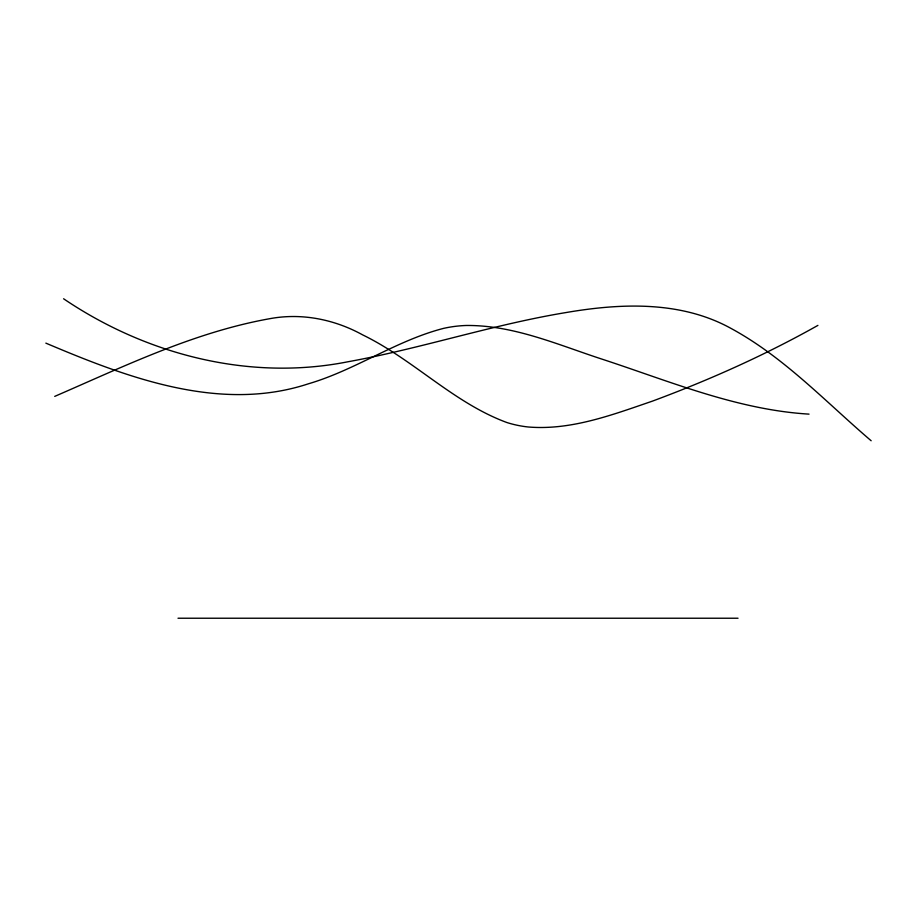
<?xml version="1.0" encoding="UTF-8"?>
<svg xmlns="http://www.w3.org/2000/svg" width="917" height="917" viewBox="0 0 917 917"><rect width="100%" height="100%" fill="white"/><g stroke="black" fill="none" stroke-linecap="round" stroke-linejoin="round"><path stroke-width="1.38" d="M817.907 325.386C764.904 355.188 709.219 380.051 652.239 401.199C612.373 414.805 570.982 430.577 528.112 426.978A109.008 109.008 0 0 1 506.986 422.565C453.617 402.93 413.521 359.59 362.708 334.911C334.865 319.54 302.369 312.869 270.859 318.497C194.989 331.839 124.861 365.998 54.722 396.385M178.013 618.23L738.036 618.23M809.035 414.129C737.612 409.853 670.499 381.598 603.214 359.533C558.613 345.09 513.967 325.019 466.226 325.478A123.061 123.061 0 0 0 443.713 328.343C396.201 340.528 355.395 370.032 308.376 383.81C220 412.914 127.165 377.552 45.85 343.13M63.594 298.77C146.067 354.615 249.206 381.323 347.818 361.791C421.075 348.517 492.039 324.801 565.548 312.628C620.545 303.183 680.632 300.558 731.067 328.435C784.104 357.217 825.713 401.921 871.15 440.756"/></g></svg>
